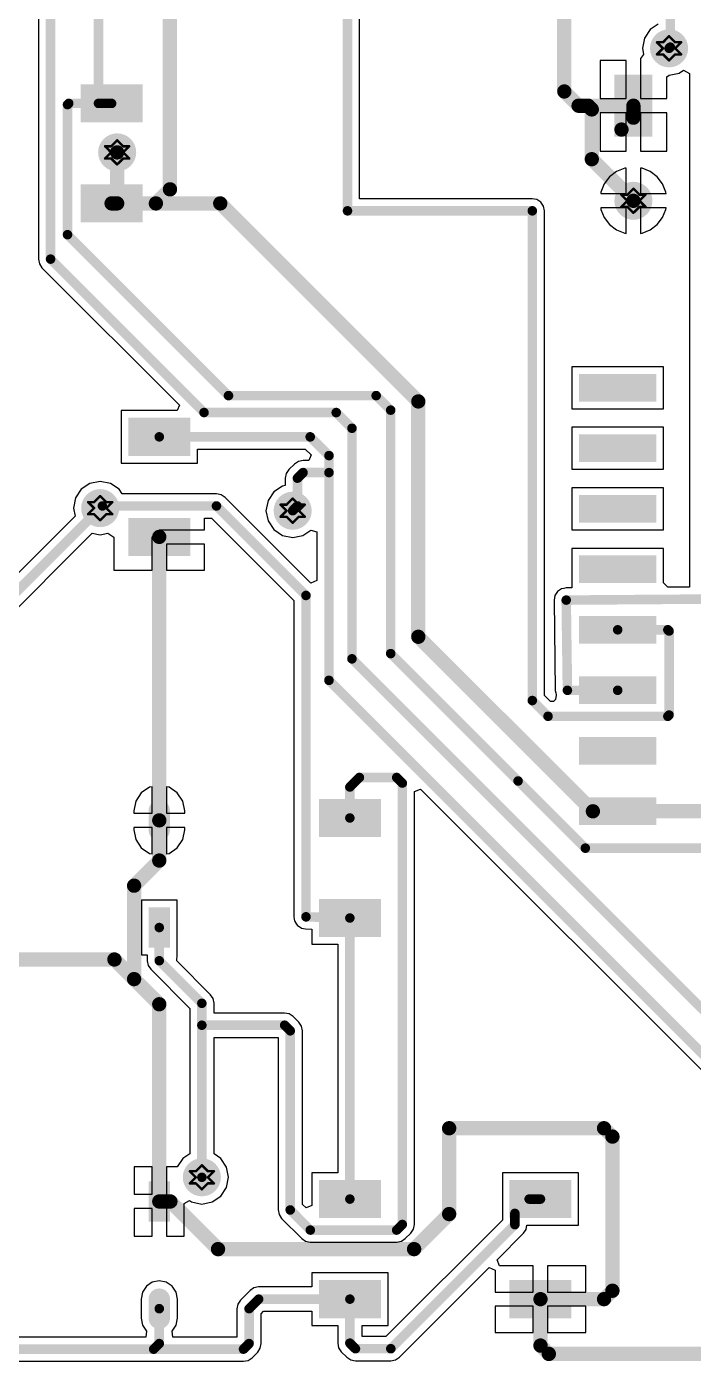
# Paper-space layout 'Лист1' of a CAD drawing. Header units: millimetres. Extents: x 0 to 594, y 0 to 420.
# Drawn here: x 138.5 to 166.4, y 232.8 to 288.8 of the extents above; entities that cross this region are included whole.
import ezdxf

# ---------------------------------------------------------------- set-up
doc = ezdxf.new("R2010")
doc.units = ezdxf.units.MM
doc.layers.add('DrillDrawing', color=1, linetype='Continuous')
doc.layers.add('TopLayer', color=1, linetype='Continuous')

psp = doc.layouts.new('Лист1')

# ---------------------------------------------------------------- hatches: boundary and pattern name
at = {"layer": 'TopLayer'}
h = psp.add_hatch(color=1, dxfattribs=at)
edge = h.paths.add_edge_path()
edge.add_arc((165.4, 287.861), 0.799, 0, 360)
for points in [[(163.106, 286.751), (164.704, 286.751), (164.704, 284.154), (163.106, 284.154)], [(143.327, 286.352), (143.327, 284.753), (140.729, 284.753), (140.729, 286.352)], [(143.327, 282.156), (143.327, 280.558), (140.729, 280.558), (140.729, 282.156)], [(164.864, 274.204), (164.864, 273.046), (161.627, 273.046), (161.627, 274.204)], [(145.325, 272.366), (145.325, 270.768), (142.727, 270.768), (142.727, 272.366)], [(164.864, 271.667), (164.864, 270.508), (161.627, 270.508), (161.627, 271.667)], [(164.864, 269.13), (164.864, 267.971), (161.627, 267.971), (161.627, 269.13)], [(145.325, 268.171), (145.325, 266.572), (142.727, 266.572), (142.727, 268.171)], [(164.864, 266.592), (164.864, 265.434), (161.627, 265.434), (161.627, 266.592)], [(164.864, 264.055), (164.864, 262.896), (161.627, 262.896), (161.627, 264.055)], [(164.864, 261.518), (164.864, 260.359), (161.627, 260.359), (161.627, 261.518)], [(164.864, 258.981), (164.864, 257.822), (161.627, 257.822), (161.627, 258.981)], [(150.719, 254.785), (150.719, 256.383), (153.316, 256.383), (153.316, 254.785)], [(164.864, 256.443), (164.864, 255.284), (161.627, 255.284), (161.627, 256.443)], [(150.719, 250.589), (150.719, 252.188), (153.316, 252.188), (153.316, 250.589)], [(143.576, 251.838), (144.475, 251.838), (144.475, 250.14), (143.576, 250.14)], [(144.475, 238.652), (143.576, 238.652), (143.576, 240.35), (144.475, 240.35)], [(150.719, 238.802), (150.719, 240.4), (153.316, 240.4), (153.316, 238.802)], [(158.71, 238.802), (158.71, 240.4), (161.308, 240.4), (161.308, 238.802)], [(150.719, 234.606), (150.719, 236.205), (153.316, 236.205), (153.316, 234.606)], [(158.71, 234.606), (158.71, 236.205), (161.308, 236.205), (161.308, 234.606)]]:
    psp.add_hatch(color=1, dxfattribs=at).paths.add_polyline_path(points)
h = psp.add_hatch(color=1, dxfattribs=at)
edge = h.paths.add_edge_path()
edge.add_arc((142.26, 283.497), 0.799, 0, 360)
h = psp.add_hatch(color=1, dxfattribs=at)
edge = h.paths.add_edge_path()
edge.add_arc((163.905, 281.467), 0.799, 0, 360)
h = psp.add_hatch(color=1, dxfattribs=at)
edge = h.paths.add_edge_path()
edge.add_arc((141.55, 268.578), 0.799, 0, 360)
h = psp.add_hatch(color=1, dxfattribs=at)
edge = h.paths.add_edge_path()
edge.add_arc((149.62, 268.47), 0.799, 0, 360)
h = psp.add_hatch(color=1, dxfattribs=at)
edge = h.paths.add_edge_path()
edge.add_arc((144.026, 255.085), 0.45, 180, 360)
edge.add_line((144.475, 255.085), (144.475, 255.884))
edge.add_arc((144.026, 255.884), 0.45, 0, 180)
edge.add_line((143.576, 255.884), (143.576, 255.085))
h = psp.add_hatch(color=1, dxfattribs=at)
edge = h.paths.add_edge_path()
edge.add_arc((145.812, 240.515), 0.799, 0, 360)
h = psp.add_hatch(color=1, dxfattribs=at)
edge = h.paths.add_edge_path()
edge.add_arc((144.026, 235.405), 0.45, 0, 180)
edge.add_line((143.576, 235.405), (143.576, 234.606))
edge.add_arc((144.026, 234.606), 0.45, 180, 360)
edge.add_line((144.475, 234.606), (144.475, 235.405))

# ---------------------------------------------------------------- linework, layer by layer
at = {"layer": 'DrillDrawing', "const_width": 0.101}
for points in [[(165.147, 288.115), (165.4, 288.369)], [(165.4, 288.369), (165.654, 288.115)], [(164.893, 288.115), (165.147, 287.861)], [(164.893, 288.115), (165.147, 288.115)], [(164.893, 287.607), (165.147, 287.861)], [(165.654, 288.115), (165.908, 288.115)], [(165.654, 287.861), (165.908, 288.115)], [(165.654, 287.861), (165.908, 287.607)], [(164.893, 287.607), (165.147, 287.607)], [(165.147, 287.607), (165.4, 287.354)], [(165.4, 287.354), (165.654, 287.607)], [(165.654, 287.607), (165.908, 287.607)], [(141.753, 283.751), (142.006, 283.497)], [(141.753, 283.751), (142.006, 283.751)], [(142.006, 283.751), (142.26, 284.004)], [(142.26, 284.004), (142.514, 283.751)], [(142.514, 283.751), (142.768, 283.751)], [(142.514, 283.497), (142.768, 283.751)], [(141.753, 283.243), (142.006, 283.497)], [(141.753, 283.243), (142.006, 283.243)], [(142.006, 283.243), (142.26, 282.99)], [(142.26, 282.99), (142.514, 283.243)], [(142.514, 283.497), (142.768, 283.243)], [(142.514, 283.243), (142.768, 283.243)], [(163.397, 281.721), (163.651, 281.467)], [(163.397, 281.721), (163.651, 281.721)], [(163.651, 281.721), (163.905, 281.975)], [(163.905, 281.975), (164.159, 281.721)], [(164.159, 281.721), (164.412, 281.721)], [(164.159, 281.467), (164.412, 281.721)], [(163.397, 281.213), (163.651, 281.467)], [(163.397, 281.213), (163.651, 281.213)], [(163.651, 281.213), (163.905, 280.96)], [(163.905, 280.96), (164.159, 281.213)], [(164.159, 281.467), (164.412, 281.213)], [(164.159, 281.213), (164.412, 281.213)], [(141.042, 268.831), (141.296, 268.578)], [(141.042, 268.831), (141.296, 268.831)], [(141.296, 268.831), (141.55, 269.085)], [(141.55, 269.085), (141.803, 268.831)], [(141.803, 268.831), (142.057, 268.831)], [(141.803, 268.578), (142.057, 268.831)], [(149.113, 268.724), (149.366, 268.47)], [(149.113, 268.724), (149.366, 268.724)], [(149.366, 268.724), (149.62, 268.978)], [(149.62, 268.978), (149.874, 268.724)], [(149.874, 268.724), (150.127, 268.724)], [(149.874, 268.47), (150.127, 268.724)], [(141.042, 268.324), (141.296, 268.578)], [(141.042, 268.324), (141.296, 268.324)], [(141.296, 268.324), (141.55, 268.07)], [(141.55, 268.07), (141.803, 268.324)], [(141.803, 268.578), (142.057, 268.324)], [(141.803, 268.324), (142.057, 268.324)], [(149.113, 268.217), (149.366, 268.47)], [(149.113, 268.217), (149.366, 268.217)], [(149.366, 268.217), (149.62, 267.963)], [(149.62, 267.963), (149.874, 268.217)], [(149.874, 268.47), (150.127, 268.217)], [(149.874, 268.217), (150.127, 268.217)], [(145.305, 240.769), (145.559, 240.515)], [(145.305, 240.769), (145.559, 240.769)], [(145.559, 240.769), (145.812, 241.022)], [(145.812, 241.022), (146.066, 240.769)], [(146.066, 240.769), (146.32, 240.769)], [(146.066, 240.515), (146.32, 240.769)], [(145.305, 240.261), (145.559, 240.515)], [(145.305, 240.261), (145.559, 240.261)], [(145.559, 240.261), (145.812, 240.007)], [(145.812, 240.007), (146.066, 240.261)], [(146.066, 240.515), (146.32, 240.261)], [(146.066, 240.261), (146.32, 240.261)]]:
    psp.add_lwpolyline(points, dxfattribs=at)
at = {"layer": 'DrillDrawing', "const_width": 0.0507}
for points in [[(165.375, 288.369, 1), (165.426, 288.369, 1)], [(165.375, 288.369, 1), (165.426, 288.369, 1)], [(164.868, 288.115, 1), (164.918, 288.115, 1)], [(164.868, 288.115, 1), (164.918, 288.115, 1)], [(165.121, 288.115, 1), (165.172, 288.115, 1)], [(165.121, 288.115, 1), (165.172, 288.115, 1)], [(165.121, 287.861, 1), (165.172, 287.861, 1)], [(165.121, 287.861, 1), (165.172, 287.861, 1)], [(165.629, 288.115, 1), (165.68, 288.115, 1)], [(165.629, 288.115, 1), (165.68, 288.115, 1)], [(165.629, 287.861, 1), (165.68, 287.861, 1)], [(165.629, 287.861, 1), (165.68, 287.861, 1)], [(165.883, 288.115, 1), (165.933, 288.115, 1)], [(165.883, 288.115, 1), (165.933, 288.115, 1)], [(164.868, 287.607, 1), (164.918, 287.607, 1)], [(164.868, 287.607, 1), (164.918, 287.607, 1)], [(165.121, 287.607, 1), (165.172, 287.607, 1)], [(165.121, 287.607, 1), (165.172, 287.607, 1)], [(165.375, 287.354, 1), (165.426, 287.354, 1)], [(165.375, 287.354, 1), (165.426, 287.354, 1)], [(165.629, 287.607, 1), (165.68, 287.607, 1)], [(165.629, 287.607, 1), (165.68, 287.607, 1)], [(165.883, 287.607, 1), (165.933, 287.607, 1)], [(165.883, 287.607, 1), (165.933, 287.607, 1)], [(141.727, 283.751, 1), (141.778, 283.751, 1)], [(141.727, 283.751, 1), (141.778, 283.751, 1)], [(141.981, 283.751, 1), (142.032, 283.751, 1)], [(141.981, 283.751, 1), (142.032, 283.751, 1)], [(142.235, 284.004, 1), (142.286, 284.004, 1)], [(142.235, 284.004, 1), (142.286, 284.004, 1)], [(142.489, 283.751, 1), (142.539, 283.751, 1)], [(142.489, 283.751, 1), (142.539, 283.751, 1)], [(142.742, 283.751, 1), (142.793, 283.751, 1)], [(142.742, 283.751, 1), (142.793, 283.751, 1)], [(141.727, 283.243, 1), (141.778, 283.243, 1)], [(141.727, 283.243, 1), (141.778, 283.243, 1)], [(141.981, 283.497, 1), (142.032, 283.497, 1)], [(141.981, 283.497, 1), (142.032, 283.497, 1)], [(141.981, 283.243, 1), (142.032, 283.243, 1)], [(141.981, 283.243, 1), (142.032, 283.243, 1)], [(142.489, 283.497, 1), (142.539, 283.497, 1)], [(142.489, 283.497, 1), (142.539, 283.497, 1)], [(142.489, 283.243, 1), (142.539, 283.243, 1)], [(142.489, 283.243, 1), (142.539, 283.243, 1)], [(142.742, 283.243, 1), (142.793, 283.243, 1)], [(142.742, 283.243, 1), (142.793, 283.243, 1)], [(142.235, 282.99, 1), (142.286, 282.99, 1)], [(142.235, 282.99, 1), (142.286, 282.99, 1)], [(163.372, 281.721, 1), (163.423, 281.721, 1)], [(163.372, 281.721, 1), (163.423, 281.721, 1)], [(163.626, 281.721, 1), (163.677, 281.721, 1)], [(163.626, 281.721, 1), (163.677, 281.721, 1)], [(163.88, 281.975, 1), (163.93, 281.975, 1)], [(163.88, 281.975, 1), (163.93, 281.975, 1)], [(164.133, 281.721, 1), (164.184, 281.721, 1)], [(164.133, 281.721, 1), (164.184, 281.721, 1)], [(164.387, 281.721, 1), (164.438, 281.721, 1)], [(164.387, 281.721, 1), (164.438, 281.721, 1)], [(163.372, 281.213, 1), (163.423, 281.213, 1)], [(163.372, 281.213, 1), (163.423, 281.213, 1)], [(163.626, 281.467, 1), (163.677, 281.467, 1)], [(163.626, 281.467, 1), (163.677, 281.467, 1)], [(163.626, 281.213, 1), (163.677, 281.213, 1)], [(163.626, 281.213, 1), (163.677, 281.213, 1)], [(163.88, 280.96, 1), (163.93, 280.96, 1)], [(163.88, 280.96, 1), (163.93, 280.96, 1)], [(164.133, 281.467, 1), (164.184, 281.467, 1)], [(164.133, 281.467, 1), (164.184, 281.467, 1)], [(164.133, 281.213, 1), (164.184, 281.213, 1)], [(164.133, 281.213, 1), (164.184, 281.213, 1)], [(164.387, 281.213, 1), (164.438, 281.213, 1)], [(164.387, 281.213, 1), (164.438, 281.213, 1)], [(141.017, 268.831, 1), (141.068, 268.831, 1)], [(141.017, 268.831, 1), (141.068, 268.831, 1)], [(141.271, 268.831, 1), (141.321, 268.831, 1)], [(141.271, 268.831, 1), (141.321, 268.831, 1)], [(141.524, 269.085, 1), (141.575, 269.085, 1)], [(141.524, 269.085, 1), (141.575, 269.085, 1)], [(141.778, 268.831, 1), (141.829, 268.831, 1)], [(141.778, 268.831, 1), (141.829, 268.831, 1)], [(142.032, 268.831, 1), (142.083, 268.831, 1)], [(142.032, 268.831, 1), (142.083, 268.831, 1)], [(149.087, 268.724, 1), (149.138, 268.724, 1)], [(149.087, 268.724, 1), (149.138, 268.724, 1)], [(149.341, 268.724, 1), (149.392, 268.724, 1)], [(149.341, 268.724, 1), (149.392, 268.724, 1)], [(149.595, 268.978, 1), (149.645, 268.978, 1)], [(149.595, 268.978, 1), (149.645, 268.978, 1)], [(149.848, 268.724, 1), (149.899, 268.724, 1)], [(149.848, 268.724, 1), (149.899, 268.724, 1)], [(150.102, 268.724, 1), (150.153, 268.724, 1)], [(150.102, 268.724, 1), (150.153, 268.724, 1)], [(141.017, 268.324, 1), (141.068, 268.324, 1)], [(141.017, 268.324, 1), (141.068, 268.324, 1)], [(141.271, 268.578, 1), (141.321, 268.578, 1)], [(141.271, 268.578, 1), (141.321, 268.578, 1)], [(141.271, 268.324, 1), (141.321, 268.324, 1)], [(141.271, 268.324, 1), (141.321, 268.324, 1)], [(141.524, 268.07, 1), (141.575, 268.07, 1)], [(141.524, 268.07, 1), (141.575, 268.07, 1)], [(141.778, 268.578, 1), (141.829, 268.578, 1)], [(141.778, 268.578, 1), (141.829, 268.578, 1)], [(141.778, 268.324, 1), (141.829, 268.324, 1)], [(141.778, 268.324, 1), (141.829, 268.324, 1)], [(142.032, 268.324, 1), (142.083, 268.324, 1)], [(142.032, 268.324, 1), (142.083, 268.324, 1)], [(149.087, 268.217, 1), (149.138, 268.217, 1)], [(149.087, 268.217, 1), (149.138, 268.217, 1)], [(149.341, 268.47, 1), (149.392, 268.47, 1)], [(149.341, 268.47, 1), (149.392, 268.47, 1)], [(149.341, 268.217, 1), (149.392, 268.217, 1)], [(149.341, 268.217, 1), (149.392, 268.217, 1)], [(149.848, 268.47, 1), (149.899, 268.47, 1)], [(149.848, 268.47, 1), (149.899, 268.47, 1)], [(149.848, 268.217, 1), (149.899, 268.217, 1)], [(149.848, 268.217, 1), (149.899, 268.217, 1)], [(150.102, 268.217, 1), (150.153, 268.217, 1)], [(150.102, 268.217, 1), (150.153, 268.217, 1)], [(149.595, 267.963, 1), (149.645, 267.963, 1)], [(149.595, 267.963, 1), (149.645, 267.963, 1)], [(145.28, 240.769, 1), (145.33, 240.769, 1)], [(145.28, 240.769, 1), (145.33, 240.769, 1)], [(145.533, 240.769, 1), (145.584, 240.769, 1)], [(145.533, 240.769, 1), (145.584, 240.769, 1)], [(145.787, 241.022, 1), (145.838, 241.022, 1)], [(145.787, 241.022, 1), (145.838, 241.022, 1)], [(146.041, 240.769, 1), (146.092, 240.769, 1)], [(146.041, 240.769, 1), (146.092, 240.769, 1)], [(146.295, 240.769, 1), (146.345, 240.769, 1)], [(146.295, 240.769, 1), (146.345, 240.769, 1)], [(145.28, 240.261, 1), (145.33, 240.261, 1)], [(145.28, 240.261, 1), (145.33, 240.261, 1)], [(145.533, 240.515, 1), (145.584, 240.515, 1)], [(145.533, 240.515, 1), (145.584, 240.515, 1)], [(145.533, 240.261, 1), (145.584, 240.261, 1)], [(145.533, 240.261, 1), (145.584, 240.261, 1)], [(146.041, 240.515, 1), (146.092, 240.515, 1)], [(146.041, 240.515, 1), (146.092, 240.515, 1)], [(146.041, 240.261, 1), (146.092, 240.261, 1)], [(146.041, 240.261, 1), (146.092, 240.261, 1)], [(146.295, 240.261, 1), (146.345, 240.261, 1)], [(146.295, 240.261, 1), (146.345, 240.261, 1)], [(145.787, 240.007, 1), (145.838, 240.007, 1)], [(145.787, 240.007, 1), (145.838, 240.007, 1)]]:
    psp.add_lwpolyline(points, format="xyb", close=True, dxfattribs=at)
at = {"layer": 'TopLayer'}
for p, q in [((138.96, 301.791), (138.96, 279.021)), ((152.427, 281.555), (152.427, 294.656)), ((164.942, 288.876), (164.608, 288.653)), ((164.365, 288.29), (164.28, 287.861)), ((164.608, 288.653), (164.365, 288.29)), ((164.28, 287.861), (164.331, 287.604)), ((163.605, 287.351), (162.506, 287.351)), ((162.506, 287.351), (162.506, 285.752)), ((163.605, 285.752), (163.605, 287.351)), ((164.331, 287.604), (164.205, 287.438)), ((164.205, 287.438), (164.205, 285.752)), ((165.303, 286.661), (165.4, 286.741)), ((165.303, 285.752), (165.303, 286.661)), ((165.4, 286.741), (165.829, 286.826)), ((165.829, 286.826), (166.008, 286.945)), ((166.008, 286.945), (166.261, 286.81)), ((166.261, 286.81), (166.261, 265.268)), ((162.506, 285.752), (163.605, 285.752)), ((164.205, 285.752), (165.303, 285.752)), ((163.605, 285.153), (162.506, 285.153)), ((162.506, 285.153), (162.506, 283.555)), ((163.605, 283.555), (163.605, 285.153)), ((165.303, 285.153), (164.205, 285.153)), ((164.205, 285.153), (164.205, 283.555)), ((165.303, 283.555), (165.303, 285.153)), ((162.506, 283.555), (163.605, 283.555)), ((164.205, 283.555), (165.303, 283.555)), ((163.2, 282.689), (162.907, 282.465)), ((163.54, 282.83), (163.2, 282.689)), ((163.605, 282.838), (163.54, 282.83)), ((163.605, 281.767), (163.605, 282.838)), ((164.27, 282.83), (164.205, 282.838)), ((164.205, 282.838), (164.205, 281.767)), ((164.61, 282.689), (164.27, 282.83)), ((164.902, 282.465), (164.61, 282.689)), ((162.683, 282.172), (162.542, 281.832)), ((162.907, 282.465), (162.683, 282.172)), ((165.126, 282.172), (164.902, 282.465)), ((165.267, 281.832), (165.126, 282.172)), ((159.666, 281.555), (152.427, 281.555)), ((159.861, 281.516), (159.666, 281.555)), ((162.542, 281.832), (162.534, 281.767)), ((162.534, 281.767), (163.605, 281.767)), ((164.205, 281.767), (165.276, 281.767)), ((165.276, 281.767), (165.267, 281.832)), ((160.026, 281.406), (159.861, 281.516)), ((160.137, 281.241), (160.026, 281.406)), ((160.175, 281.046), (160.137, 281.241)), ((160.175, 260.72), (160.175, 281.046)), ((163.605, 281.167), (162.534, 281.167)), ((162.534, 281.167), (162.542, 281.102)), ((162.542, 281.102), (162.683, 280.762)), ((163.605, 280.096), (163.605, 281.167)), ((165.276, 281.167), (164.205, 281.167)), ((164.205, 281.167), (164.205, 280.096)), ((165.126, 280.762), (165.267, 281.102)), ((165.267, 281.102), (165.276, 281.167)), ((162.683, 280.762), (162.907, 280.47)), ((162.907, 280.47), (163.2, 280.246)), ((164.61, 280.246), (164.902, 280.47)), ((164.902, 280.47), (165.126, 280.762)), ((163.2, 280.246), (163.54, 280.105)), ((163.54, 280.105), (163.605, 280.096)), ((164.205, 280.096), (164.27, 280.105)), ((164.27, 280.105), (164.61, 280.246)), ((138.96, 279.021), (138.999, 278.826)), ((138.999, 278.826), (139.109, 278.661)), ((139.109, 278.661), (144.869, 272.9)), ((165.164, 274.504), (161.328, 274.504)), ((161.328, 274.504), (161.328, 272.746)), ((165.164, 272.746), (165.164, 274.504)), ((144.772, 272.666), (142.428, 272.666)), ((142.428, 272.666), (142.428, 270.468)), ((144.869, 272.9), (144.772, 272.666)), ((161.328, 272.746), (165.164, 272.746)), ((165.164, 271.967), (161.328, 271.967)), ((161.328, 271.967), (161.328, 270.209)), ((165.164, 270.209), (165.164, 271.967)), ((145.624, 270.468), (145.624, 271.058)), ((145.624, 271.058), (150.143, 271.058)), ((150.143, 271.058), (150.389, 270.812)), ((142.428, 270.468), (145.624, 270.468)), ((149.694, 270.429), (149.46, 270.195)), ((149.859, 270.539), (149.694, 270.429)), ((150.054, 270.578), (149.859, 270.539)), ((150.292, 270.578), (150.054, 270.578)), ((150.389, 270.812), (150.292, 270.578)), ((149.349, 270.03), (149.311, 269.835)), ((149.311, 269.835), (149.311, 269.529)), ((149.46, 270.195), (149.349, 270.03)), ((161.328, 270.209), (165.164, 270.209)), ((140.758, 269.37), (140.515, 269.006)), ((141.121, 269.613), (140.758, 269.37)), ((141.55, 269.698), (141.121, 269.613)), ((141.978, 269.613), (141.55, 269.698)), ((142.342, 269.37), (141.978, 269.613)), ((142.469, 269.18), (142.342, 269.37)), ((148.828, 269.263), (148.585, 268.899)), ((149.191, 269.506), (148.828, 269.263)), ((149.311, 269.529), (149.191, 269.506)), ((165.164, 269.429), (161.328, 269.429)), ((161.328, 269.429), (161.328, 267.671)), ((165.164, 267.671), (165.164, 269.429)), ((140.515, 269.006), (140.429, 268.578)), ((146.423, 269.18), (142.469, 269.18)), ((146.618, 269.141), (146.423, 269.18)), ((146.783, 269.03), (146.618, 269.141)), ((150.378, 265.436), (146.783, 269.03)), ((148.585, 268.899), (148.5, 268.47)), ((140.496, 268.244), (134.309, 262.057)), ((140.429, 268.578), (140.496, 268.244)), ((145.924, 267.671), (145.924, 268.161)), ((145.924, 268.161), (146.212, 268.161)), ((146.212, 268.161), (149.667, 264.706)), ((148.5, 268.47), (148.585, 268.042)), ((144.026, 267.372), (144.026, 267.671)), ((144.026, 267.671), (145.924, 267.671)), ((148.585, 268.042), (148.828, 267.678)), ((148.828, 267.678), (149.191, 267.435)), ((150.049, 267.435), (150.378, 267.655)), ((150.378, 267.655), (150.632, 267.585)), ((150.632, 267.585), (150.632, 265.541)), ((161.328, 267.671), (165.164, 267.671)), ((134.88, 261.188), (141.216, 267.524)), ((141.216, 267.524), (141.55, 267.457)), ((141.55, 267.457), (141.874, 267.522)), ((141.874, 267.522), (142.128, 267.36)), ((142.128, 267.36), (142.128, 265.973)), ((143.726, 265.973), (143.726, 267.372)), ((143.726, 267.372), (144.026, 267.372)), ((145.924, 267.072), (144.326, 267.072)), ((144.326, 267.072), (144.326, 265.973)), ((145.924, 265.973), (145.924, 267.072)), ((149.191, 267.435), (149.62, 267.35)), ((149.62, 267.35), (150.049, 267.435)), ((165.164, 266.892), (161.328, 266.892)), ((161.328, 266.892), (161.328, 265.232)), ((165.164, 265.44), (165.164, 266.892)), ((142.128, 265.973), (143.726, 265.973)), ((144.326, 265.973), (145.924, 265.973)), ((150.632, 265.541), (150.378, 265.436)), ((165.344, 265.262), (165.164, 265.44)), ((160.596, 264.813), (160.578, 264.717)), ((160.614, 264.909), (160.596, 264.813)), ((160.615, 264.911), (160.614, 264.909)), ((160.669, 264.994), (160.615, 264.912)), ((160.615, 264.912), (160.615, 264.911)), ((160.722, 265.076), (160.669, 264.994)), ((160.723, 265.077), (160.722, 265.076)), ((160.724, 265.078), (160.723, 265.077)), ((160.805, 265.133), (160.724, 265.078)), ((160.886, 265.189), (160.805, 265.133)), ((160.887, 265.189), (160.886, 265.189)), ((160.889, 265.19), (160.887, 265.189)), ((160.985, 265.21), (160.889, 265.19)), ((161.08, 265.23), (160.985, 265.21)), ((161.082, 265.23), (161.08, 265.23)), ((161.083, 265.23), (161.082, 265.23)), ((161.328, 265.232), (161.083, 265.23)), ((166.261, 265.268), (165.344, 265.262)), ((149.667, 264.706), (149.667, 251.439)), ((160.578, 264.717), (160.578, 264.716)), ((160.578, 264.716), (160.578, 264.714)), ((160.578, 264.714), (160.629, 260.932)), ((160.629, 260.932), (160.649, 260.838)), ((160.649, 260.838), (160.667, 260.744)), ((160.428, 260.467), (160.175, 260.72)), ((160.552, 260.466), (160.428, 260.467)), ((160.634, 260.557), (160.552, 260.466)), ((160.67, 260.737), (160.634, 260.557)), ((160.667, 260.744), (160.669, 260.741)), ((160.669, 260.741), (160.67, 260.737)), ((143.27, 256.64), (143.038, 256.293)), ((143.617, 256.872), (143.27, 256.64)), ((143.726, 256.894), (143.617, 256.872)), ((143.726, 255.784), (143.726, 256.894)), ((144.435, 256.872), (144.326, 256.894)), ((144.326, 256.894), (144.326, 255.784)), ((144.782, 256.64), (144.435, 256.872)), ((145.014, 256.293), (144.782, 256.64)), ((154.724, 256.693), (154.978, 256.798)), ((154.724, 238.537), (154.724, 256.693)), ((154.978, 256.798), (167.524, 244.252)), ((143.038, 256.293), (142.957, 255.884)), ((142.957, 255.884), (142.957, 255.784)), ((142.957, 255.784), (143.726, 255.784)), ((144.326, 255.784), (145.095, 255.784)), ((145.095, 255.884), (145.014, 256.293)), ((145.095, 255.784), (145.095, 255.884)), ((143.726, 255.185), (142.957, 255.185)), ((142.957, 255.185), (142.957, 255.085)), ((142.957, 255.085), (143.038, 254.675)), ((143.038, 254.675), (143.27, 254.328)), ((143.726, 254.075), (143.726, 255.185)), ((145.095, 255.185), (144.326, 255.185)), ((144.326, 255.185), (144.326, 254.075)), ((144.782, 254.328), (145.014, 254.675)), ((145.014, 254.675), (145.095, 255.085)), ((145.095, 255.085), (145.095, 255.185)), ((143.27, 254.328), (143.617, 254.097)), ((144.435, 254.097), (144.782, 254.328)), ((143.617, 254.097), (143.726, 254.075)), ((144.326, 254.075), (144.435, 254.097)), ((144.775, 252.138), (143.277, 252.138)), ((143.277, 252.138), (143.277, 249.84)), ((144.775, 249.84), (144.775, 252.138)), ((149.667, 251.439), (149.685, 251.349)), ((149.685, 251.349), (149.701, 251.257)), ((149.701, 251.257), (149.705, 251.251)), ((149.705, 251.251), (149.706, 251.244)), ((149.706, 251.244), (149.757, 251.168)), ((149.757, 251.168), (149.807, 251.089)), ((149.807, 251.089), (149.813, 251.085)), ((149.813, 251.085), (149.817, 251.079)), ((149.817, 251.079), (149.893, 251.028)), ((149.893, 251.028), (149.969, 250.974)), ((149.969, 250.974), (149.976, 250.973)), ((149.976, 250.973), (149.982, 250.969)), ((149.982, 250.969), (150.072, 250.951)), ((150.072, 250.951), (150.163, 250.93)), ((150.163, 250.93), (150.419, 250.923)), ((150.419, 250.923), (150.419, 250.29)), ((150.419, 250.29), (151.508, 250.29)), ((151.508, 250.29), (151.508, 240.7)), ((143.277, 249.84), (143.517, 249.84)), ((143.517, 249.84), (143.517, 249.598)), ((144.758, 249.587), (144.775, 249.84)), ((144.775, 249.84), (144.775, 249.84)), ((143.517, 249.598), (143.555, 249.404)), ((143.555, 249.404), (143.666, 249.238)), ((143.666, 249.238), (145.303, 247.601)), ((146.173, 248.172), (144.758, 249.587)), ((146.283, 248.007), (146.173, 248.172)), ((146.322, 247.812), (146.283, 248.007)), ((145.303, 247.601), (145.303, 246.893)), ((146.322, 247.403), (146.322, 247.812)), ((149.283, 247.403), (146.322, 247.403)), ((149.478, 247.364), (149.283, 247.403)), ((145.303, 246.893), (145.303, 241.496)), ((149.643, 247.253), (149.478, 247.364)), ((149.877, 247.019), (149.643, 247.253)), ((149.987, 246.854), (149.877, 247.019)), ((150.026, 246.659), (149.987, 246.854)), ((146.322, 241.496), (146.322, 246.384)), ((146.322, 246.384), (149.008, 246.384)), ((149.008, 246.384), (149.008, 239.145)), ((150.026, 239.37), (150.026, 246.659)), ((145.02, 241.307), (144.781, 240.95)), ((145.303, 241.496), (145.02, 241.307)), ((146.605, 241.307), (146.322, 241.496)), ((146.848, 240.944), (146.605, 241.307)), ((143.726, 240.95), (142.977, 240.95)), ((142.977, 240.95), (142.977, 239.801)), ((143.726, 239.801), (143.726, 240.95)), ((144.781, 240.95), (144.326, 240.95)), ((144.326, 240.95), (144.326, 239.501)), ((146.933, 240.515), (146.848, 240.944)), ((151.508, 240.7), (150.419, 240.7)), ((150.419, 240.7), (150.419, 239.337)), ((161.607, 240.7), (158.411, 240.7)), ((158.411, 240.7), (158.411, 238.723)), ((161.607, 238.502), (161.607, 240.7)), ((146.848, 240.086), (146.933, 240.515)), ((142.977, 239.801), (143.726, 239.801)), ((146.241, 239.48), (146.605, 239.723)), ((146.605, 239.723), (146.848, 240.086)), ((143.726, 239.201), (142.977, 239.201)), ((142.977, 239.201), (142.977, 238.053)), ((143.726, 238.053), (143.726, 239.201)), ((144.326, 239.501), (144.326, 238.053)), ((145.075, 239.417), (145.299, 239.537)), ((145.075, 238.053), (145.075, 239.417)), ((145.299, 239.537), (145.384, 239.48)), ((145.384, 239.48), (145.812, 239.395)), ((145.812, 239.395), (146.241, 239.48)), ((149.008, 239.145), (149.046, 238.95)), ((150.189, 239.237), (150.026, 239.37)), ((150.419, 239.337), (150.189, 239.237)), ((149.046, 238.95), (149.157, 238.785)), ((149.157, 238.785), (149.999, 237.942)), ((158.411, 238.723), (153.523, 233.835)), ((154.686, 238.342), (154.724, 238.537)), ((159.406, 238.333), (159.44, 238.502)), ((159.44, 238.502), (161.607, 238.502)), ((142.977, 238.053), (143.726, 238.053)), ((144.326, 238.053), (145.075, 238.053)), ((149.999, 237.942), (150.164, 237.832)), ((154.176, 237.832), (154.341, 237.942)), ((154.341, 237.942), (154.575, 238.176)), ((154.575, 238.176), (154.686, 238.342)), ((158.186, 237.058), (159.296, 238.168)), ((159.296, 238.168), (159.406, 238.333)), ((150.164, 237.832), (150.359, 237.793)), ((150.359, 237.793), (153.981, 237.793)), ((153.981, 237.793), (154.176, 237.832)), ((158.291, 236.804), (158.186, 237.058)), ((159.709, 236.804), (158.291, 236.804)), ((159.709, 235.705), (159.709, 236.804)), ((161.907, 236.804), (160.309, 236.804)), ((160.309, 236.804), (160.309, 235.705)), ((161.907, 235.705), (161.907, 236.804)), ((153.616, 236.504), (150.419, 236.504)), ((150.419, 236.504), (150.419, 235.915)), ((153.616, 234.307), (153.616, 236.504)), ((154.094, 232.966), (157.857, 236.729)), ((157.857, 236.729), (158.111, 236.624)), ((158.111, 236.624), (158.111, 235.705)), ((143.32, 235.698), (143.262, 235.405)), ((143.486, 235.946), (143.32, 235.698)), ((143.734, 236.111), (143.486, 235.946)), ((144.026, 236.169), (143.734, 236.111)), ((144.318, 236.111), (144.026, 236.169)), ((144.566, 235.946), (144.318, 236.111)), ((144.732, 235.698), (144.566, 235.946)), ((144.79, 235.405), (144.732, 235.698)), ((147.831, 235.766), (147.431, 235.366)), ((147.996, 235.876), (147.831, 235.766)), ((148.191, 235.915), (147.996, 235.876)), ((150.419, 235.915), (148.191, 235.915)), ((158.111, 235.705), (159.709, 235.705)), ((160.309, 235.705), (161.907, 235.705)), ((143.262, 235.405), (143.262, 234.606)), ((144.79, 234.606), (144.79, 235.405)), ((147.321, 235.201), (147.282, 235.006)), ((147.431, 235.366), (147.321, 235.201)), ((159.709, 235.106), (158.111, 235.106)), ((158.111, 235.106), (158.111, 234.007)), ((159.709, 234.007), (159.709, 235.106)), ((161.907, 235.106), (160.309, 235.106)), ((160.309, 235.106), (160.309, 234.007)), ((161.907, 234.007), (161.907, 235.106)), ((143.262, 234.606), (143.32, 234.314)), ((144.732, 234.314), (144.79, 234.606)), ((147.282, 235.006), (147.282, 233.817)), ((148.301, 234.795), (148.402, 234.896)), ((148.301, 233.542), (148.301, 234.795)), ((148.402, 234.896), (150.419, 234.896)), ((150.419, 234.896), (150.419, 234.307)), ((143.32, 234.314), (143.486, 234.066)), ((143.486, 234.066), (143.464, 233.817)), ((144.566, 234.066), (144.732, 234.314)), ((144.588, 233.817), (144.566, 234.066)), ((150.419, 234.307), (151.508, 234.307)), ((151.508, 234.307), (151.508, 233.56)), ((152.527, 233.835), (152.527, 234.307)), ((152.527, 234.307), (153.616, 234.307)), ((158.111, 234.007), (159.709, 234.007)), ((160.309, 234.007), (161.907, 234.007)), ((143.464, 233.817), (136.245, 233.817)), ((147.282, 233.817), (144.588, 233.817)), ((148.262, 233.347), (148.301, 233.542)), ((151.508, 233.56), (151.547, 233.365)), ((153.523, 233.835), (152.527, 233.835)), ((147.557, 232.798), (147.752, 232.837)), ((147.752, 232.837), (147.918, 232.948)), ((147.918, 232.948), (148.152, 233.182)), ((148.152, 233.182), (148.262, 233.347)), ((151.547, 233.365), (151.657, 233.2)), ((151.657, 233.2), (151.891, 232.966)), ((151.891, 232.966), (152.057, 232.855)), ((152.057, 232.855), (152.252, 232.817)), ((153.734, 232.817), (153.929, 232.855)), ((153.929, 232.855), (154.094, 232.966)), ((136.034, 232.798), (147.557, 232.798)), ((152.252, 232.817), (153.734, 232.817))]:
    psp.add_line(p, q, dxfattribs=at)
for points, const_width in [([(144.475, 281.948), (144.475, 303.524)], 0.599), ([(139.469, 279.021), (139.469, 301.791)], 0.4), ([(141.479, 285.552), (141.479, 299.973)], 0.4), ([(165.451, 287.912), (165.451, 296.021)], 0.4), ([(151.918, 281.046), (151.918, 295.204)], 0.4), ([(161.008, 286.052), (161.008, 293.106)], 0.599), ([(165.4, 287.861), (165.451, 287.912)], 0.4), ([(161.008, 286.052), (161.607, 285.453)], 0.599), ([(140.18, 285.502), (140.23, 285.552)], 0.4), ([(140.18, 280.046), (140.18, 285.502)], 0.4), ([(140.23, 285.552), (141.479, 285.552)], 0.4), ([(141.479, 285.552), (142.028, 285.552)], 0.4), ([(161.607, 285.453), (162.007, 285.453)], 0.599), ([(162.007, 285.453), (163.905, 285.453)], 0.599), ([(162.007, 285.453), (162.16, 285.299)], 0.599), ([(162.16, 283.212), (162.16, 285.299)], 0.599), ([(163.905, 284.953), (163.905, 285.453)], 0.599), ([(163.405, 284.454), (163.905, 284.953)], 0.599), ([(142.26, 281.357), (142.26, 283.497)], 0.599), ([(162.16, 283.212), (163.905, 281.467)], 0.599), ([(143.884, 281.357), (144.475, 281.948)], 0.599), ([(142.028, 281.357), (142.26, 281.357)], 0.599), ([(142.26, 281.357), (143.884, 281.357)], 0.599), ([(143.884, 281.357), (146.582, 281.357)], 0.599), ([(146.582, 281.357), (154.886, 273.053)], 0.599), ([(151.918, 281.046), (159.666, 281.046)], 0.4), ([(159.666, 260.509), (159.666, 281.046)], 0.4), ([(140.18, 280.046), (146.929, 273.297)], 0.4), ([(139.469, 279.021), (145.904, 272.587)], 0.4), ([(146.929, 273.297), (153.12, 273.297)], 0.4), ([(153.12, 273.297), (153.729, 272.688)], 0.4), ([(154.886, 263.184), (154.886, 273.053)], 0.599), ([(145.904, 272.587), (151.445, 272.587)], 0.4), ([(151.445, 272.587), (152.105, 271.927)], 0.4), ([(153.729, 262.477), (153.729, 272.688)], 0.4), ([(152.105, 262.258), (152.105, 271.927)], 0.4), ([(144.026, 271.567), (150.354, 271.567)], 0.4), ([(150.354, 271.567), (151.141, 270.781)], 0.4), ([(151.141, 270.069), (151.141, 270.781)], 0.4), ([(149.82, 269.835), (150.054, 270.069)], 0.4), ([(149.82, 268.67), (149.82, 269.835)], 0.4), ([(150.054, 270.069), (151.141, 270.069)], 0.4), ([(151.141, 261.356), (151.141, 270.069)], 0.4), ([(134.52, 261.548), (141.642, 268.67)], 0.4), ([(141.642, 268.67), (146.423, 268.67)], 0.4), ([(146.423, 268.67), (150.177, 264.917)], 0.4), ([(149.62, 268.47), (149.82, 268.67)], 0.4), ([(144.026, 255.484), (144.026, 267.372)], 0.599), ([(150.177, 251.439), (150.177, 264.917)], 0.4), ([(161.087, 264.721), (166.771, 264.763)], 0.4), ([(161.087, 264.721), (161.138, 260.938)], 0.4), ([(163.246, 263.476), (165.35, 263.476)], 0.4), ([(165.35, 263.476), (165.4, 263.425)], 0.4), ([(165.4, 259.9), (165.4, 263.425)], 0.4), ([(154.886, 263.184), (162.207, 255.864)], 0.599), ([(153.729, 262.477), (159.07, 257.135)], 0.4), ([(152.105, 262.258), (168.851, 245.512)], 0.4), ([(151.141, 261.356), (168.033, 244.463)], 0.4), ([(161.138, 260.938), (163.246, 260.938)], 0.4), ([(159.666, 260.509), (160.326, 259.849)], 0.4), ([(160.326, 259.849), (165.35, 259.849)], 0.4), ([(165.35, 259.849), (165.4, 259.9)], 0.4), ([(152.017, 256.883), (152.417, 257.282)], 0.4), ([(152.417, 257.282), (153.981, 257.282)], 0.4), ([(153.981, 257.282), (154.215, 257.048)], 0.4), ([(152.017, 255.584), (152.017, 256.883)], 0.4), ([(154.215, 238.537), (154.215, 257.048)], 0.4), ([(159.07, 257.135), (159.07, 257.135)], 0.4), ([(159.07, 257.135), (161.888, 254.318)], 0.4), ([(144.026, 253.8), (144.026, 255.484)], 0.599), ([(162.207, 255.864), (167.099, 255.864)], 0.599), ([(161.888, 254.318), (169.486, 254.318)], 0.4), ([(142.971, 252.745), (144.026, 253.8)], 0.599), ([(142.971, 248.827), (142.971, 252.745)], 0.599), ([(150.177, 251.439), (152.017, 251.389)], 0.4), ([(152.017, 239.601), (152.017, 251.389)], 0.4), ([(144.026, 249.598), (144.026, 250.989)], 0.4), ([(137.033, 249.65), (142.147, 249.65)], 0.599), ([(142.147, 249.65), (142.971, 248.827)], 0.599), ([(144.026, 249.598), (145.812, 247.812)], 0.4), ([(142.971, 248.827), (144.026, 247.772)], 0.599), ([(144.026, 239.501), (144.026, 247.772)], 0.599), ([(145.812, 246.893), (145.812, 247.812)], 0.4), ([(145.812, 240.515), (145.812, 246.893)], 0.4), ([(145.812, 246.893), (149.283, 246.893)], 0.4), ([(149.283, 246.893), (149.517, 246.659)], 0.4), ([(149.517, 239.145), (149.517, 246.659)], 0.4), ([(156.18, 242.573), (162.674, 242.573)], 0.599), ([(156.18, 238.973), (156.18, 242.573)], 0.599), ([(162.674, 242.573), (163.025, 242.222)], 0.599), ([(163.025, 235.757), (163.025, 242.222)], 0.599), ([(144.026, 239.501), (144.492, 239.501)], 0.599), ([(144.492, 239.501), (146.49, 237.503)], 0.599), ([(158.936, 239.002), (159.535, 239.601)], 0.4), ([(159.535, 239.601), (160.009, 239.601)], 0.4), ([(149.517, 239.145), (150.359, 238.302)], 0.4), ([(154.71, 237.503), (156.18, 238.973)], 0.599), ([(158.936, 238.528), (158.936, 239.002)], 0.4), ([(150.359, 238.302), (153.981, 238.302)], 0.4), ([(153.734, 233.326), (158.936, 238.528)], 0.4), ([(153.981, 238.302), (154.215, 238.537)], 0.4), ([(146.49, 237.503), (154.71, 237.503)], 0.599), ([(160.009, 233.459), (160.009, 235.405)], 0.599), ([(160.009, 235.405), (162.674, 235.405)], 0.599), ([(162.674, 235.405), (163.025, 235.757)], 0.599), ([(144.026, 233.542), (144.026, 235.006)], 0.4), ([(147.792, 235.006), (148.191, 235.405)], 0.4), ([(147.792, 233.542), (147.792, 235.006)], 0.4), ([(148.191, 235.405), (152.017, 235.405)], 0.4), ([(152.017, 233.56), (152.017, 235.405)], 0.4), ([(136.034, 233.308), (143.792, 233.308)], 0.4), ([(143.792, 233.308), (144.026, 233.542)], 0.4), ([(143.792, 233.308), (147.557, 233.308)], 0.4), ([(147.557, 233.308), (147.792, 233.542)], 0.4), ([(152.017, 233.56), (152.252, 233.326)], 0.4), ([(152.252, 233.326), (153.734, 233.326)], 0.4), ([(160.009, 233.459), (160.36, 233.108)], 0.599), ([(160.36, 233.108), (184.483, 233.108)], 0.599)]:
    psp.add_lwpolyline(points, dxfattribs=dict(at, const_width=const_width))
for points, const_width in [([(165.301, 287.861, 1), (165.5, 287.861, 1)], 0.2), ([(165.351, 287.912, 1), (165.551, 287.912, 1)], 0.2), ([(165.351, 287.912, 1), (165.551, 287.912, 1)], 0.2), ([(160.858, 286.052, 1), (161.158, 286.052, 1)], 0.3), ([(160.858, 286.052, 1), (161.158, 286.052, 1)], 0.3), ([(140.08, 285.502, 1), (140.279, 285.502, 1)], 0.2), ([(140.08, 285.502, 1), (140.279, 285.502, 1)], 0.2), ([(140.13, 285.552, 1), (140.33, 285.552, 1)], 0.2), ([(140.13, 285.552, 1), (140.33, 285.552, 1)], 0.2), ([(141.379, 285.552, 1), (141.579, 285.552, 1)], 0.2), ([(141.379, 285.552, 1), (141.579, 285.552, 1)], 0.2), ([(141.379, 285.552, 1), (141.579, 285.552, 1)], 0.2), ([(141.928, 285.552, 1), (142.128, 285.552, 1)], 0.2), ([(161.457, 285.453, 1), (161.757, 285.453, 1)], 0.3), ([(161.457, 285.453, 1), (161.757, 285.453, 1)], 0.3), ([(161.857, 285.453, 1), (162.157, 285.453, 1)], 0.3), ([(161.857, 285.453, 1), (162.157, 285.453, 1)], 0.3), ([(161.857, 285.453, 1), (162.157, 285.453, 1)], 0.3), ([(162.011, 285.299, 1), (162.31, 285.299, 1)], 0.3), ([(162.011, 285.299, 1), (162.31, 285.299, 1)], 0.3), ([(163.755, 285.453, 1), (164.055, 285.453, 1)], 0.3), ([(163.755, 285.453, 1), (164.055, 285.453, 1)], 0.3), ([(163.755, 284.953, 1), (164.055, 284.953, 1)], 0.3), ([(163.755, 284.953, 1), (164.055, 284.953, 1)], 0.3), ([(163.256, 284.454, 1), (163.555, 284.454, 1)], 0.3), ([(142.11, 283.497, 1), (142.41, 283.497, 1)], 0.3), ([(162.011, 283.212, 1), (162.31, 283.212, 1)], 0.3), ([(162.011, 283.212, 1), (162.31, 283.212, 1)], 0.3), ([(144.325, 281.948, 1), (144.625, 281.948, 1)], 0.3), ([(144.325, 281.948, 1), (144.625, 281.948, 1)], 0.3), ([(141.878, 281.357, 1), (142.178, 281.357, 1)], 0.3), ([(142.11, 281.357, 1), (142.41, 281.357, 1)], 0.3), ([(142.11, 281.357, 1), (142.41, 281.357, 1)], 0.3), ([(142.11, 281.357, 1), (142.41, 281.357, 1)], 0.3), ([(143.734, 281.357, 1), (144.034, 281.357, 1)], 0.3), ([(143.734, 281.357, 1), (144.034, 281.357, 1)], 0.3), ([(143.734, 281.357, 1), (144.034, 281.357, 1)], 0.3), ([(146.433, 281.357, 1), (146.732, 281.357, 1)], 0.3), ([(146.433, 281.357, 1), (146.732, 281.357, 1)], 0.3), ([(163.755, 281.467, 1), (164.055, 281.467, 1)], 0.3), ([(151.818, 281.046, 1), (152.017, 281.046, 1)], 0.2), ([(151.818, 281.046, 1), (152.017, 281.046, 1)], 0.2), ([(159.566, 281.046, 1), (159.766, 281.046, 1)], 0.2), ([(159.566, 281.046, 1), (159.766, 281.046, 1)], 0.2), ([(140.08, 280.046, 1), (140.279, 280.046, 1)], 0.2), ([(140.08, 280.046, 1), (140.279, 280.046, 1)], 0.2), ([(139.369, 279.021, 1), (139.569, 279.021, 1)], 0.2), ([(139.369, 279.021, 1), (139.569, 279.021, 1)], 0.2), ([(146.829, 273.297, 1), (147.029, 273.297, 1)], 0.2), ([(146.829, 273.297, 1), (147.029, 273.297, 1)], 0.2), ([(153.02, 273.297, 1), (153.22, 273.297, 1)], 0.2), ([(153.02, 273.297, 1), (153.22, 273.297, 1)], 0.2), ([(154.737, 273.053, 1), (155.036, 273.053, 1)], 0.3), ([(154.737, 273.053, 1), (155.036, 273.053, 1)], 0.3), ([(145.804, 272.587, 1), (146.003, 272.587, 1)], 0.2), ([(145.804, 272.587, 1), (146.003, 272.587, 1)], 0.2), ([(151.345, 272.587, 1), (151.545, 272.587, 1)], 0.2), ([(151.345, 272.587, 1), (151.545, 272.587, 1)], 0.2), ([(153.629, 272.688, 1), (153.829, 272.688, 1)], 0.2), ([(153.629, 272.688, 1), (153.829, 272.688, 1)], 0.2), ([(152.005, 271.927, 1), (152.205, 271.927, 1)], 0.2), ([(152.005, 271.927, 1), (152.205, 271.927, 1)], 0.2), ([(143.926, 271.567, 1), (144.126, 271.567, 1)], 0.2), ([(150.254, 271.567, 1), (150.454, 271.567, 1)], 0.2), ([(150.254, 271.567, 1), (150.454, 271.567, 1)], 0.2), ([(151.041, 270.781, 1), (151.241, 270.781, 1)], 0.2), ([(151.041, 270.781, 1), (151.241, 270.781, 1)], 0.2), ([(149.72, 269.835, 1), (149.92, 269.835, 1)], 0.2), ([(149.72, 269.835, 1), (149.92, 269.835, 1)], 0.2), ([(149.954, 270.069, 1), (150.154, 270.069, 1)], 0.2), ([(149.954, 270.069, 1), (150.154, 270.069, 1)], 0.2), ([(151.041, 270.069, 1), (151.241, 270.069, 1)], 0.2), ([(151.041, 270.069, 1), (151.241, 270.069, 1)], 0.2), ([(151.041, 270.069, 1), (151.241, 270.069, 1)], 0.2), ([(141.543, 268.67, 1), (141.742, 268.67, 1)], 0.2), ([(141.543, 268.67, 1), (141.742, 268.67, 1)], 0.2), ([(146.324, 268.67, 1), (146.523, 268.67, 1)], 0.2), ([(146.324, 268.67, 1), (146.523, 268.67, 1)], 0.2), ([(149.52, 268.47, 1), (149.72, 268.47, 1)], 0.2), ([(149.72, 268.67, 1), (149.92, 268.67, 1)], 0.2), ([(149.72, 268.67, 1), (149.92, 268.67, 1)], 0.2), ([(143.876, 267.372, 1), (144.176, 267.372, 1)], 0.3), ([(150.077, 264.917, 1), (150.277, 264.917, 1)], 0.2), ([(150.077, 264.917, 1), (150.277, 264.917, 1)], 0.2), ([(160.987, 264.721, 1), (161.187, 264.721, 1)], 0.2), ([(160.987, 264.721, 1), (161.187, 264.721, 1)], 0.2), ([(163.146, 263.476, 1), (163.345, 263.476, 1)], 0.2), ([(165.25, 263.476, 1), (165.45, 263.476, 1)], 0.2), ([(165.25, 263.476, 1), (165.45, 263.476, 1)], 0.2), ([(165.301, 263.425, 1), (165.5, 263.425, 1)], 0.2), ([(165.301, 263.425, 1), (165.5, 263.425, 1)], 0.2), ([(154.737, 263.184, 1), (155.036, 263.184, 1)], 0.3), ([(154.737, 263.184, 1), (155.036, 263.184, 1)], 0.3), ([(153.629, 262.477, 1), (153.829, 262.477, 1)], 0.2), ([(153.629, 262.477, 1), (153.829, 262.477, 1)], 0.2), ([(152.005, 262.258, 1), (152.205, 262.258, 1)], 0.2), ([(152.005, 262.258, 1), (152.205, 262.258, 1)], 0.2), ([(151.041, 261.356, 1), (151.241, 261.356, 1)], 0.2), ([(151.041, 261.356, 1), (151.241, 261.356, 1)], 0.2), ([(161.038, 260.938, 1), (161.238, 260.938, 1)], 0.2), ([(161.038, 260.938, 1), (161.238, 260.938, 1)], 0.2), ([(163.146, 260.938, 1), (163.345, 260.938, 1)], 0.2), ([(159.566, 260.509, 1), (159.766, 260.509, 1)], 0.2), ([(159.566, 260.509, 1), (159.766, 260.509, 1)], 0.2), ([(160.226, 259.849, 1), (160.426, 259.849, 1)], 0.2), ([(160.226, 259.849, 1), (160.426, 259.849, 1)], 0.2), ([(165.25, 259.849, 1), (165.45, 259.849, 1)], 0.2), ([(165.25, 259.849, 1), (165.45, 259.849, 1)], 0.2), ([(165.301, 259.9, 1), (165.5, 259.9, 1)], 0.2), ([(165.301, 259.9, 1), (165.5, 259.9, 1)], 0.2), ([(152.317, 257.282, 1), (152.517, 257.282, 1)], 0.2), ([(152.317, 257.282, 1), (152.517, 257.282, 1)], 0.2), ([(153.881, 257.282, 1), (154.081, 257.282, 1)], 0.2), ([(153.881, 257.282, 1), (154.081, 257.282, 1)], 0.2), ([(151.918, 256.883, 1), (152.117, 256.883, 1)], 0.2), ([(151.918, 256.883, 1), (152.117, 256.883, 1)], 0.2), ([(154.115, 257.048, 1), (154.315, 257.048, 1)], 0.2), ([(154.115, 257.048, 1), (154.315, 257.048, 1)], 0.2), ([(158.97, 257.135, 1), (159.17, 257.135, 1)], 0.2), ([(158.97, 257.135, 1), (159.17, 257.135, 1)], 0.2), ([(158.97, 257.135, 1), (159.17, 257.135, 1)], 0.2), ([(158.97, 257.135, 1), (159.17, 257.135, 1)], 0.2), ([(143.876, 255.484, 1), (144.176, 255.484, 1)], 0.3), ([(143.876, 255.484, 1), (144.176, 255.484, 1)], 0.3), ([(151.918, 255.584, 1), (152.117, 255.584, 1)], 0.2), ([(162.057, 255.864, 1), (162.357, 255.864, 1)], 0.3), ([(162.057, 255.864, 1), (162.357, 255.864, 1)], 0.3), ([(161.788, 254.318, 1), (161.987, 254.318, 1)], 0.2), ([(161.788, 254.318, 1), (161.987, 254.318, 1)], 0.2), ([(143.876, 253.8, 1), (144.176, 253.8, 1)], 0.3), ([(143.876, 253.8, 1), (144.176, 253.8, 1)], 0.3), ([(142.821, 252.745, 1), (143.12, 252.745, 1)], 0.3), ([(142.821, 252.745, 1), (143.12, 252.745, 1)], 0.3), ([(150.077, 251.439, 1), (150.277, 251.439, 1)], 0.2), ([(150.077, 251.439, 1), (150.277, 251.439, 1)], 0.2), ([(151.918, 251.389, 1), (152.117, 251.389, 1)], 0.2), ([(151.918, 251.389, 1), (152.117, 251.389, 1)], 0.2), ([(143.926, 250.989, 1), (144.126, 250.989, 1)], 0.2), ([(141.997, 249.65, 1), (142.297, 249.65, 1)], 0.3), ([(141.997, 249.65, 1), (142.297, 249.65, 1)], 0.3), ([(143.926, 249.598, 1), (144.126, 249.598, 1)], 0.2), ([(143.926, 249.598, 1), (144.126, 249.598, 1)], 0.2), ([(142.821, 248.827, 1), (143.12, 248.827, 1)], 0.3), ([(142.821, 248.827, 1), (143.12, 248.827, 1)], 0.3), ([(142.821, 248.827, 1), (143.12, 248.827, 1)], 0.3), ([(143.876, 247.772, 1), (144.176, 247.772, 1)], 0.3), ([(143.876, 247.772, 1), (144.176, 247.772, 1)], 0.3), ([(145.713, 247.812, 1), (145.912, 247.812, 1)], 0.2), ([(145.713, 247.812, 1), (145.912, 247.812, 1)], 0.2), ([(145.713, 246.893, 1), (145.912, 246.893, 1)], 0.2), ([(145.713, 246.893, 1), (145.912, 246.893, 1)], 0.2), ([(145.713, 246.893, 1), (145.912, 246.893, 1)], 0.2), ([(149.183, 246.893, 1), (149.383, 246.893, 1)], 0.2), ([(149.183, 246.893, 1), (149.383, 246.893, 1)], 0.2), ([(149.417, 246.659, 1), (149.617, 246.659, 1)], 0.2), ([(149.417, 246.659, 1), (149.617, 246.659, 1)], 0.2), ([(156.03, 242.573, 1), (156.33, 242.573, 1)], 0.3), ([(156.03, 242.573, 1), (156.33, 242.573, 1)], 0.3), ([(162.524, 242.573, 1), (162.823, 242.573, 1)], 0.3), ([(162.524, 242.573, 1), (162.823, 242.573, 1)], 0.3), ([(162.875, 242.222, 1), (163.175, 242.222, 1)], 0.3), ([(162.875, 242.222, 1), (163.175, 242.222, 1)], 0.3), ([(145.713, 240.515, 1), (145.912, 240.515, 1)], 0.2), ([(143.876, 239.501, 1), (144.176, 239.501, 1)], 0.3), ([(143.876, 239.501, 1), (144.176, 239.501, 1)], 0.3), ([(144.342, 239.501, 1), (144.642, 239.501, 1)], 0.3), ([(144.342, 239.501, 1), (144.642, 239.501, 1)], 0.3), ([(151.918, 239.601, 1), (152.117, 239.601, 1)], 0.2), ([(159.435, 239.601, 1), (159.635, 239.601, 1)], 0.2), ([(159.435, 239.601, 1), (159.635, 239.601, 1)], 0.2), ([(159.909, 239.601, 1), (160.109, 239.601, 1)], 0.2), ([(149.417, 239.145, 1), (149.617, 239.145, 1)], 0.2), ([(149.417, 239.145, 1), (149.617, 239.145, 1)], 0.2), ([(156.03, 238.973, 1), (156.33, 238.973, 1)], 0.3), ([(156.03, 238.973, 1), (156.33, 238.973, 1)], 0.3), ([(158.836, 239.002, 1), (159.036, 239.002, 1)], 0.2), ([(158.836, 239.002, 1), (159.036, 239.002, 1)], 0.2), ([(150.259, 238.302, 1), (150.459, 238.302, 1)], 0.2), ([(150.259, 238.302, 1), (150.459, 238.302, 1)], 0.2), ([(153.881, 238.302, 1), (154.081, 238.302, 1)], 0.2), ([(153.881, 238.302, 1), (154.081, 238.302, 1)], 0.2), ([(154.115, 238.537, 1), (154.315, 238.537, 1)], 0.2), ([(154.115, 238.537, 1), (154.315, 238.537, 1)], 0.2), ([(158.836, 238.528, 1), (159.036, 238.528, 1)], 0.2), ([(158.836, 238.528, 1), (159.036, 238.528, 1)], 0.2), ([(146.34, 237.503, 1), (146.64, 237.503, 1)], 0.3), ([(146.34, 237.503, 1), (146.64, 237.503, 1)], 0.3), ([(154.56, 237.503, 1), (154.86, 237.503, 1)], 0.3), ([(154.56, 237.503, 1), (154.86, 237.503, 1)], 0.3), ([(159.859, 235.405, 1), (160.159, 235.405, 1)], 0.3), ([(159.859, 235.405, 1), (160.159, 235.405, 1)], 0.3), ([(162.524, 235.405, 1), (162.823, 235.405, 1)], 0.3), ([(162.524, 235.405, 1), (162.823, 235.405, 1)], 0.3), ([(162.875, 235.757, 1), (163.175, 235.757, 1)], 0.3), ([(162.875, 235.757, 1), (163.175, 235.757, 1)], 0.3), ([(143.926, 235.006, 1), (144.126, 235.006, 1)], 0.2), ([(147.692, 235.006, 1), (147.891, 235.006, 1)], 0.2), ([(147.692, 235.006, 1), (147.891, 235.006, 1)], 0.2), ([(148.091, 235.405, 1), (148.291, 235.405, 1)], 0.2), ([(148.091, 235.405, 1), (148.291, 235.405, 1)], 0.2), ([(151.918, 235.405, 1), (152.117, 235.405, 1)], 0.2), ([(151.918, 235.405, 1), (152.117, 235.405, 1)], 0.2), ([(143.692, 233.308, 1), (143.892, 233.308, 1)], 0.2), ([(143.692, 233.308, 1), (143.892, 233.308, 1)], 0.2), ([(143.692, 233.308, 1), (143.892, 233.308, 1)], 0.2), ([(143.926, 233.542, 1), (144.126, 233.542, 1)], 0.2), ([(143.926, 233.542, 1), (144.126, 233.542, 1)], 0.2), ([(147.458, 233.308, 1), (147.657, 233.308, 1)], 0.2), ([(147.458, 233.308, 1), (147.657, 233.308, 1)], 0.2), ([(147.692, 233.542, 1), (147.891, 233.542, 1)], 0.2), ([(147.692, 233.542, 1), (147.891, 233.542, 1)], 0.2), ([(151.918, 233.56, 1), (152.117, 233.56, 1)], 0.2), ([(151.918, 233.56, 1), (152.117, 233.56, 1)], 0.2), ([(152.152, 233.326, 1), (152.351, 233.326, 1)], 0.2), ([(152.152, 233.326, 1), (152.351, 233.326, 1)], 0.2), ([(153.634, 233.326, 1), (153.834, 233.326, 1)], 0.2), ([(153.634, 233.326, 1), (153.834, 233.326, 1)], 0.2), ([(159.859, 233.459, 1), (160.159, 233.459, 1)], 0.3), ([(159.859, 233.459, 1), (160.159, 233.459, 1)], 0.3), ([(160.21, 233.108, 1), (160.51, 233.108, 1)], 0.3), ([(160.21, 233.108, 1), (160.51, 233.108, 1)], 0.3)]:
    psp.add_lwpolyline(points, format="xyb", close=True, dxfattribs=dict(at, const_width=const_width))

doc.saveas('drawing.dxf')
